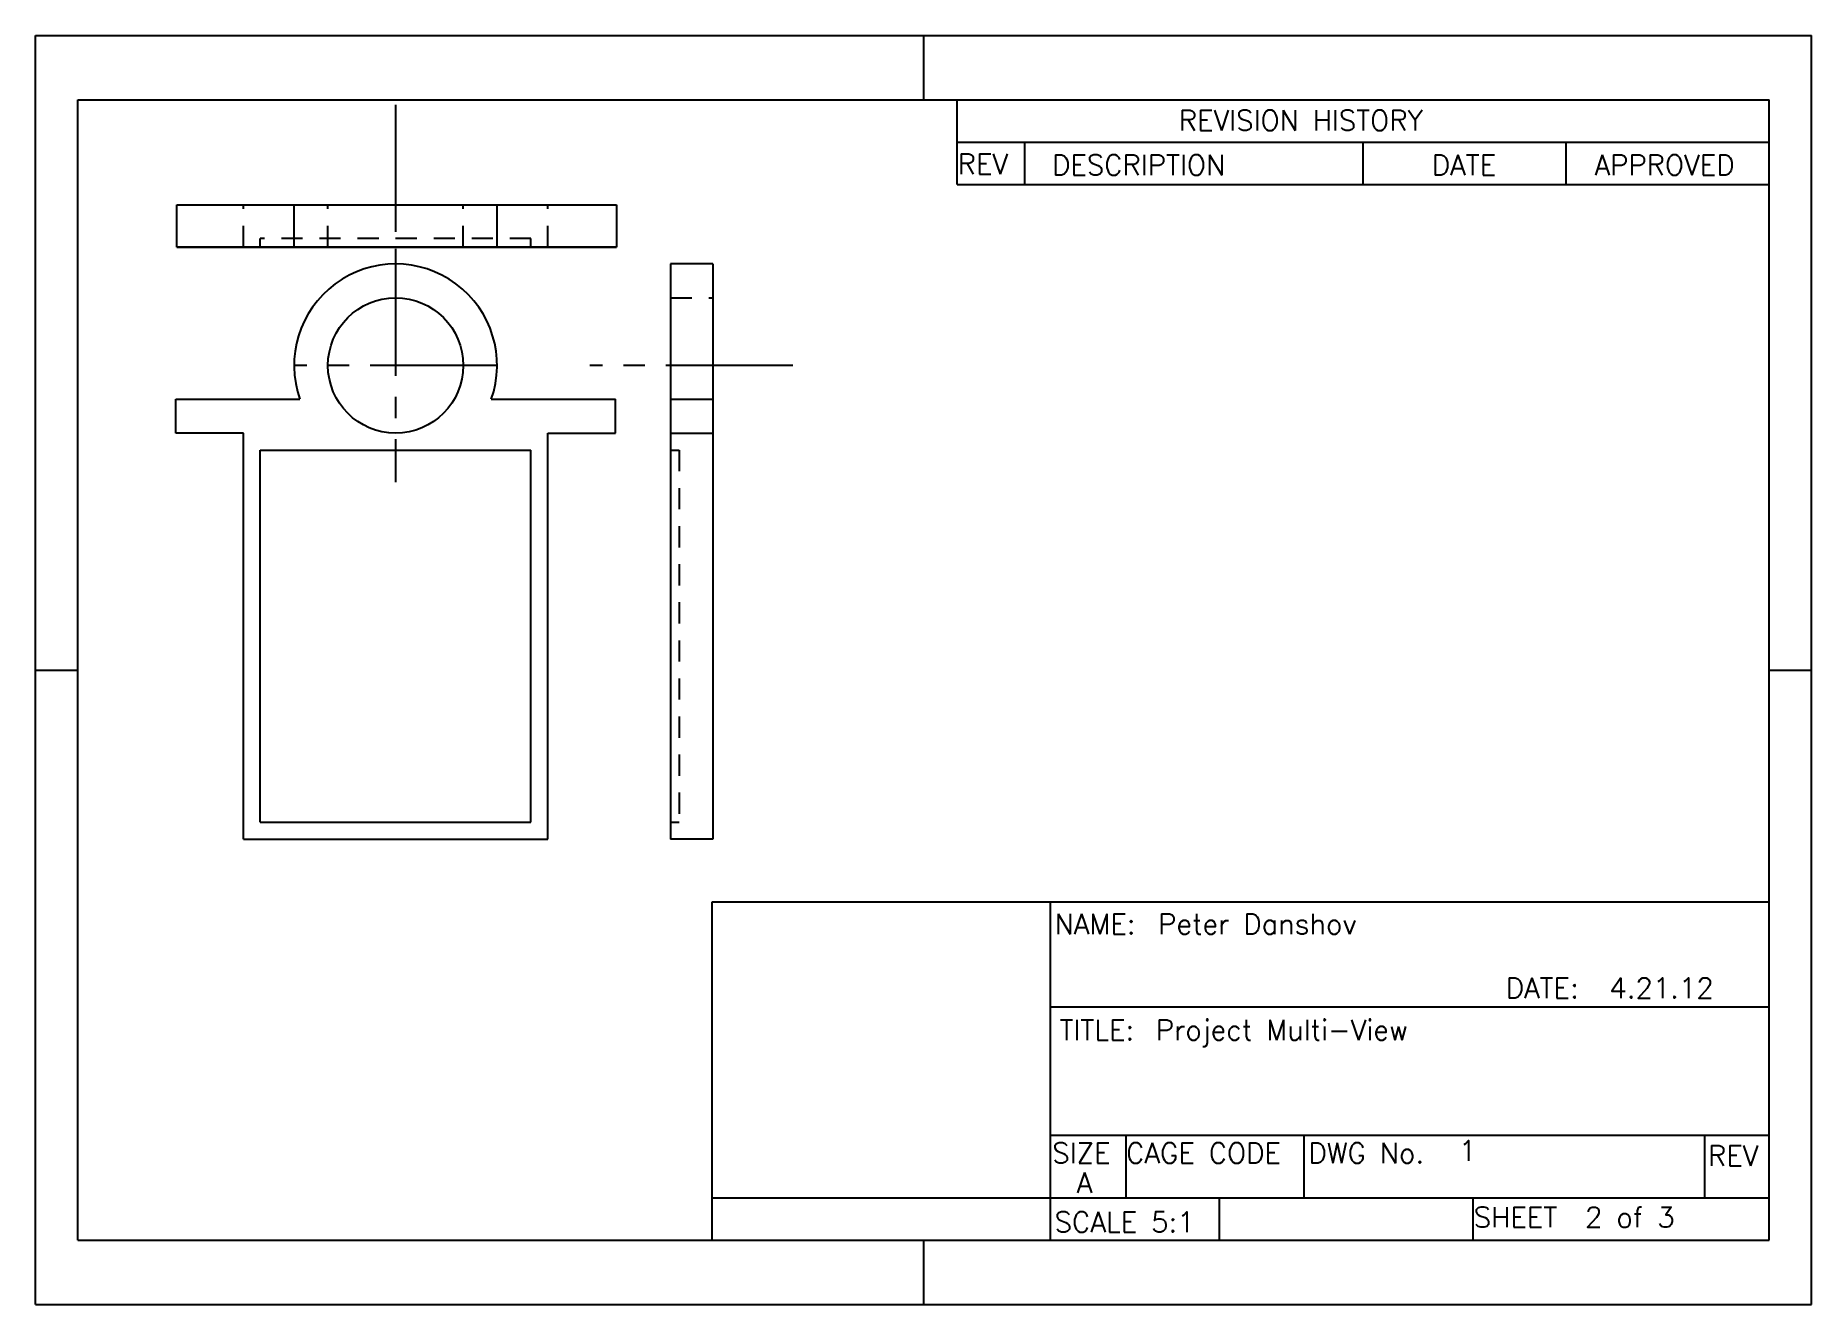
# Model space of a CAD drawing. Header units: inches. Extents: x 0.8 to 11.2, y 0.2 to 7.8.
import ezdxf

# ---------------------------------------------------------------- set-up
doc = ezdxf.new("R2010")
doc.units = ezdxf.units.IN
doc.header["$MEASUREMENT"] = 0
doc.linetypes.add('CENTER2', pattern=[1.125, 0.75, -0.125, 0.125, -0.125])
doc.linetypes.add('HIDDEN2', pattern=[0.1875, 0.125, -0.0625])
doc.layers.add('Center', color=7, linetype='CENTER2')
doc.layers.add('Hidden', color=7, linetype='HIDDEN2')
doc.styles.add('ROMANS', font='romans.shx')

msp = doc.modelspace()

# ---------------------------------------------------------------- linework, layer by layer
for p, q in [((0.75, 0.25), (0.75, 7.75)), ((0.75, 7.75), (11.25, 7.75)), ((6, 7.75), (6, 7.37)), ((11.25, 0.25), (11.25, 7.75)), ((1, 0.63), (1, 7.37)), ((1, 7.37), (11, 7.37)), ((6.2, 6.87), (6.2, 7.37)), ((11, 0.63), (11, 7.37)), ((6.2, 7.12), (11, 7.12)), ((6.6, 6.87), (6.6, 7.12)), ((8.6, 6.87), (8.6, 7.12)), ((9.8, 6.87), (9.8, 7.12)), ((6.2, 6.87), (11, 6.87)), ((1.585, 6.5), (1.585, 6.75)), ((1.585, 6.75), (4.185, 6.75)), ((2.279, 6.5), (2.279, 6.75)), ((3.479, 6.5), (3.479, 6.75)), ((4.185, 6.75), (4.185, 6.5)), ((1.585, 6.5), (4.185, 6.5)), ((4.185, 6.5), (1.585, 6.5)), ((4.505, 6.4), (4.505, 3)), ((4.755, 6.4), (4.505, 6.4)), ((4.755, 6.4), (4.755, 3)), ((1.579, 5.4), (1.579, 5.6)), ((1.579, 5.6), (2.313, 5.6)), ((3.444, 5.6), (4.179, 5.6)), ((4.179, 5.4), (4.179, 5.6)), ((4.505, 5.6), (4.755, 5.6)), ((1.979, 5.4), (1.579, 5.4)), ((1.979, 3), (1.979, 5.4)), ((3.779, 3), (3.779, 5.4)), ((3.779, 5.4), (4.179, 5.4)), ((4.505, 5.4), (4.755, 5.4)), ((2.079, 3.1), (2.079, 5.3)), ((2.079, 5.3), (3.679, 5.3)), ((3.679, 3.1), (3.679, 5.3)), ((0.75, 4), (1, 4)), ((11, 4), (11.25, 4)), ((2.079, 3.1), (3.679, 3.1)), ((1.979, 3), (3.779, 3)), ((4.755, 3), (4.505, 3)), ((4.75, 2.63), (11, 2.63)), ((4.75, 0.63), (4.75, 2.63)), ((6.75, 0.63), (6.75, 2.63)), ((6.75, 2.01), (11, 2.01)), ((6.75, 1.25), (11, 1.25)), ((7.198, 0.885), (7.198, 1.255)), ((8.25, 0.88), (8.25, 1.25)), ((10.62, 0.88), (10.62, 1.25)), ((4.75, 0.88), (11, 0.88)), ((7.75, 0.63), (7.75, 0.88)), ((9.25, 0.63), (9.25, 0.88)), ((1, 0.63), (11, 0.63)), ((6, 0.63), (6, 0.25)), ((0.75, 0.25), (11.25, 0.25))]:
    msp.add_line(p, q)
msp.add_circle((2.879, 5.8), 0.4)
msp.add_arc((2.879, 5.8), 0.6, 340.5288, 199.4712)
at = {"layer": 'Center'}
for p, q in [((2.879, 7.34), (2.879, 5.961)), ((2.879, 6.489), (2.879, 5.111)), ((3.479, 5.8), (2.279, 5.8)), ((5.227, 5.8), (4.027, 5.8))]:
    msp.add_line(p, q, dxfattribs=at)
at = {"layer": 'Hidden'}
for p, q in [((1.979, 6.5), (1.979, 6.75)), ((2.479, 6.5), (2.479, 6.75)), ((3.279, 6.5), (3.279, 6.75)), ((3.779, 6.5), (3.779, 6.75)), ((2.079, 6.5), (2.079, 6.55)), ((3.679, 6.55), (2.079, 6.55)), ((3.679, 6.5), (3.679, 6.55)), ((4.505, 6.2), (4.755, 6.2)), ((4.505, 5.3), (4.555, 5.3)), ((4.555, 5.3), (4.555, 3.1)), ((4.505, 3.1), (4.555, 3.1))]:
    msp.add_line(p, q, dxfattribs=at)

# ---------------------------------------------------------------- texts
at = {"style": 'ROMANS'}
for s, p in [('REVISION HISTORY', (7.509, 7.188)), ('REV', (6.202, 6.931)), ('DESCRIPTION', (6.76, 6.925)), ('DATE', (9.005, 6.925)), ('APPROVED', (9.967, 6.925)), ('NAME:', (6.775, 2.439)), ('Peter Danshov', (7.387, 2.439)), ('DATE:', (9.442, 2.061)), ('4.21.12', (10.055, 2.061)), ('TITLE:', (6.804, 1.813)), ('Project Multi-View', (7.373, 1.813)), ('SIZE', (6.761, 1.085)), ('CAGE CODE', (7.198, 1.085)), ('DWG No.', (8.276, 1.085)), ('1', (9.165, 1.099)), ('REV', (10.638, 1.07)), ('A', (6.906, 0.91)), ('SCALE 5:1', (6.775, 0.677)), ('SHEET  2 of 3', (9.253, 0.706))]:
    msp.add_text(s, height=0.12, dxfattribs=at).set_placement(p)

doc.saveas('drawing.dxf')
